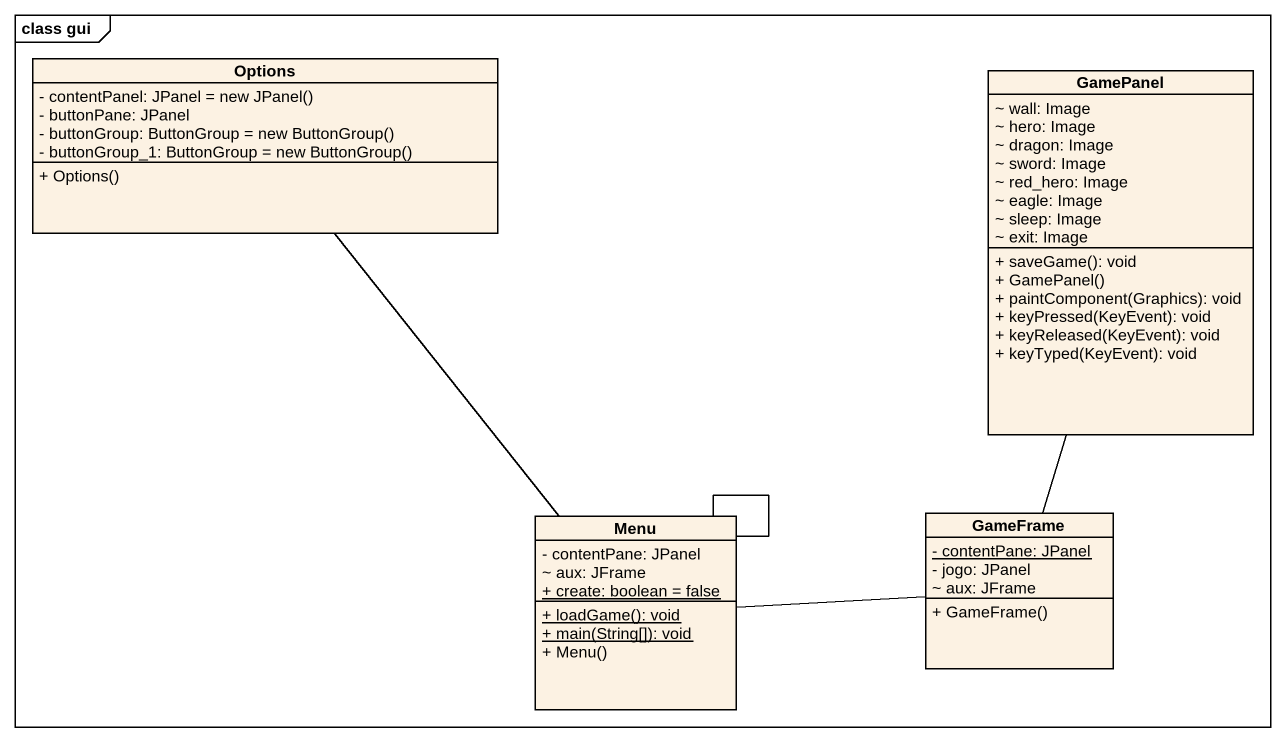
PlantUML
@startuml
mainframe class gui
hide circle
hide empty members
skinparam classAttributeIconSize 0
class Options {
  {field} - contentPanel: JPanel = new JPanel()
  - buttonPane: JPanel
  {field} - buttonGroup: ButtonGroup = new ButtonGroup()
  {field} - buttonGroup_1: ButtonGroup = new ButtonGroup()
  + Options()
}
class GamePanel {
  ~ wall: Image
  ~ hero: Image
  ~ dragon: Image
  ~ sword: Image
  ~ red_hero: Image
  ~ eagle: Image
  ~ sleep: Image
  ~ exit: Image
  + saveGame(): void
  + GamePanel()
  + paintComponent(Graphics): void
  + keyPressed(KeyEvent): void
  + keyReleased(KeyEvent): void
  + keyTyped(KeyEvent): void
}
class Menu {
  - contentPane: JPanel
  ~ aux: JFrame
  {static} + create: boolean = false
  {static} + loadGame(): void
  {static} + main(String[]): void
  + Menu()
}
class GameFrame {
  {static} - contentPane: JPanel
  - jogo: JPanel
  ~ aux: JFrame
  + GameFrame()
}
Menu -up- Options
Menu -- Menu
Menu -right- GameFrame
GameFrame -up- GamePanel
@enduml
